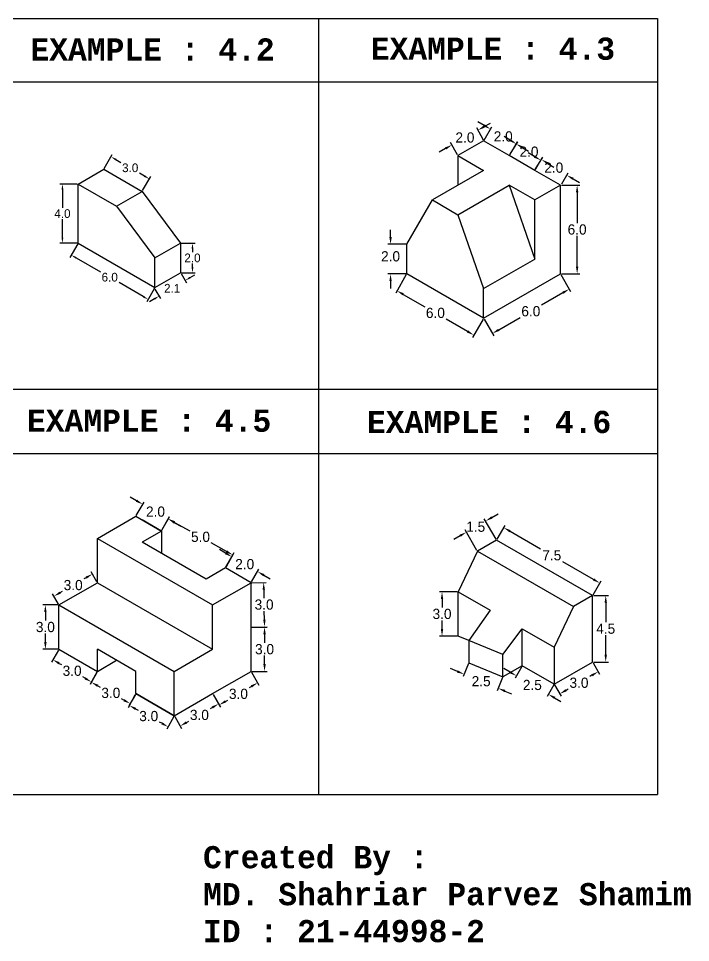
# Model space of a CAD drawing. Header units: inches. Extents: x 16 to 340, y -105 to 45.
# Drawn here: x 42.2 to 87.6, y -17.3 to 45.3 of the extents above; entities that cross this region are included whole.
import ezdxf

# ---------------------------------------------------------------- set-up
doc = ezdxf.new("R2010")
doc.units = ezdxf.units.IN
doc.header["$MEASUREMENT"] = 0
doc.layers.add('Layer1', color=2, linetype='Continuous')
doc.dimstyles.get("Standard").update_dxf_attribs({"dimtxt": 0.69, "dimasz": 0.49, "dimexe": 0.18, "dimexo": 0.0625, "dimgap": 0.09, "dimtad": 0, "dimtih": 1, "dimtoh": 1, "dimdec": 1, "dimzin": 0, "dimdsep": 46, "dimtxsty": 'Standard', "dimcen": 0.09, "dimclre": 7, "dimadec": 0, "dimazin": 0, "dimtfac": 1, "dimtdec": 1, "dimtofl": 0, "dimtmove": 0, "dimatfit": 3, "dimfxl": 1, "dimtolj": 1, "dimtzin": 0, "dimarcsym": 0})

# ---------------------------------------------------------------- blocks, each defined once
blk = doc.blocks.new('*D1')
at = {"layer": 'Defpoints', "color": 0}
for p in [(21.133, 31.094), (20.037, 29.094), (21.133, 29.094)]:
    blk.add_point(p, dxfattribs=at)
at = {"layer": 'Layer1', "color": 0, "lineweight": -2}
for p, q in [((20.037, 31.584), (20.037, 32.074)), ((20.037, 28.604), (20.037, 28.114))]:
    blk.add_line(p, q, dxfattribs=at)
at = {"layer": 'Layer1', "color": 7, "lineweight": -2}
for p, q in [((21.071, 31.094), (19.857, 31.094)), ((21.071, 29.094), (19.857, 29.094))]:
    blk.add_line(p, q, dxfattribs=at)
at = {"layer": 'Layer1', "color": 0}
for points in [[(19.956, 31.584), (20.119, 31.584), (20.037, 31.094)], [(19.956, 28.604), (20.119, 28.604), (20.037, 29.094)]]:
    blk.add_solid(points, dxfattribs=at)
at = {"layer": 'Layer1', "color": 0, "insert": (20.037, 30.277), "char_height": 0.69, "attachment_point": 5}
blk.add_mtext('\\A1;2.0', dxfattribs=at)
blk = doc.blocks.new('*D2')
at = {"layer": 'Defpoints', "color": 0}
for p in [(21.133, 29.094), (26.329, 26.094), (25.669, 24.951)]:
    blk.add_point(p, dxfattribs=at)
at = {"layer": 'Layer1', "color": 7, "lineweight": -2}
for p, q in [((21.102, 29.04), (20.383, 27.795)), ((26.298, 26.04), (25.579, 24.795))]:
    blk.add_line(p, q, dxfattribs=at)
at = {"layer": 'Layer1', "color": 0, "lineweight": -2}
for p, q in [((20.897, 27.706), (22.349, 26.868)), ((25.245, 25.196), (23.794, 26.034))]:
    blk.add_line(p, q, dxfattribs=at)
at = {"layer": 'Layer1', "color": 0}
for points in [[(20.938, 27.776), (20.857, 27.635), (20.473, 27.951)], [(25.286, 25.266), (25.204, 25.125), (25.669, 24.951)]]:
    blk.add_solid(points, dxfattribs=at)
at = {"layer": 'Layer1', "color": 0, "insert": (23.071, 26.451), "char_height": 0.69, "attachment_point": 5}
blk.add_mtext('\\A1;6.0', dxfattribs=at)
blk = doc.blocks.new('*D3')
at = {"layer": 'Defpoints', "color": 0}
for p in [(31.526, 29.094), (32.122, 28.062), (26.329, 26.094)]:
    blk.add_point(p, dxfattribs=at)
at = {"layer": 'Layer1', "color": 7, "lineweight": -2}
for p, q in [((31.557, 29.04), (32.212, 27.906)), ((26.361, 26.04), (27.016, 24.906))]:
    blk.add_line(p, q, dxfattribs=at)
at = {"layer": 'Layer1', "color": 0, "lineweight": -2}
for p, q in [((31.697, 27.817), (30.246, 26.979)), ((27.35, 25.307), (28.801, 26.144))]:
    blk.add_line(p, q, dxfattribs=at)
at = {"layer": 'Layer1', "color": 0}
for points in [[(31.657, 27.887), (31.738, 27.746), (32.122, 28.062)], [(27.309, 25.377), (27.391, 25.236), (26.926, 25.062)]]:
    blk.add_solid(points, dxfattribs=at)
at = {"layer": 'Layer1', "color": 0, "insert": (29.524, 26.562), "char_height": 0.69, "attachment_point": 5}
blk.add_mtext('\\A1;6.0', dxfattribs=at)
blk = doc.blocks.new('*D4')
at = {"layer": 'Defpoints', "color": 0}
for p in [(31.526, 35.094), (31.526, 29.094), (32.655, 29.094)]:
    blk.add_point(p, dxfattribs=at)
at = {"layer": 'Layer1', "color": 7, "lineweight": -2}
for p, q in [((31.588, 35.094), (32.835, 35.094)), ((31.588, 29.094), (32.835, 29.094))]:
    blk.add_line(p, q, dxfattribs=at)
at = {"layer": 'Layer1', "color": 0, "lineweight": -2}
for p, q in [((32.655, 34.604), (32.655, 32.529)), ((32.655, 29.584), (32.655, 31.659))]:
    blk.add_line(p, q, dxfattribs=at)
at = {"layer": 'Layer1', "color": 0}
for points in [[(32.573, 34.604), (32.737, 34.604), (32.655, 35.094)], [(32.573, 29.584), (32.737, 29.584), (32.655, 29.094)]]:
    blk.add_solid(points, dxfattribs=at)
at = {"layer": 'Layer1', "color": 0, "insert": (32.655, 32.094), "char_height": 0.69, "attachment_point": 5}
blk.add_mtext('\\A1;6.0', dxfattribs=at)
blk = doc.blocks.new('*D5')
at = {"layer": 'Defpoints', "color": 0}
for p in [(26.329, 38.094), (28.522, 37.892), (28.061, 37.094)]:
    blk.add_point(p, dxfattribs=at)
at = {"layer": 'Layer1', "color": 0, "lineweight": -2}
for p, q in [((26.366, 39.137), (25.941, 39.382)), ((28.946, 37.647), (29.371, 37.402))]:
    blk.add_line(p, q, dxfattribs=at)
at = {"layer": 'Layer1', "color": 7, "lineweight": -2}
for p, q in [((26.361, 38.148), (26.88, 39.048)), ((28.093, 37.148), (28.612, 38.048))]:
    blk.add_line(p, q, dxfattribs=at)
at = {"layer": 'Layer1', "color": 0}
for points in [[(26.407, 39.208), (26.325, 39.066), (26.79, 38.892)], [(28.987, 37.718), (28.906, 37.576), (28.522, 37.892)]]:
    blk.add_solid(points, dxfattribs=at)
at = {"layer": 'Layer1', "color": 0, "insert": (27.656, 38.392), "char_height": 0.69, "attachment_point": 5}
blk.add_mtext('\\A1;2.0', dxfattribs=at)
blk = doc.blocks.new('*D6')
at = {"layer": 'Defpoints', "color": 0}
for p in [(28.093, 37.148), (30.249, 36.83), (29.794, 36.094)]:
    blk.add_point(p, dxfattribs=at)
at = {"layer": 'Layer1', "color": 0, "lineweight": -2}
for p, q in [((28.132, 38.142), (27.715, 38.4)), ((30.666, 36.571), (31.082, 36.313))]:
    blk.add_line(p, q, dxfattribs=at)
at = {"layer": 'Layer1', "color": 7, "lineweight": -2}
for p, q in [((28.126, 37.202), (28.643, 38.037)), ((29.826, 36.147), (30.344, 36.983))]:
    blk.add_line(p, q, dxfattribs=at)
at = {"layer": 'Layer1', "color": 0}
for points in [[(28.175, 38.211), (28.089, 38.072), (28.548, 37.884)], [(30.709, 36.641), (30.623, 36.502), (30.249, 36.83)]]:
    blk.add_solid(points, dxfattribs=at)
at = {"layer": 'Layer1', "color": 0, "insert": (29.399, 37.357), "char_height": 0.69, "attachment_point": 5}
blk.add_mtext('\\A1;2.0', dxfattribs=at)
blk = doc.blocks.new('*D7')
at = {"layer": 'Defpoints', "color": 0}
for p in [(29.826, 36.147), (31.957, 35.769), (31.588, 35.13)]:
    blk.add_point(p, dxfattribs=at)
at = {"layer": 'Layer1', "color": 0, "lineweight": -2}
for p, q in [((29.771, 37.031), (29.347, 37.276)), ((32.381, 35.524), (32.806, 35.279))]:
    blk.add_line(p, q, dxfattribs=at)
at = {"layer": 'Layer1', "color": 7, "lineweight": -2}
for p, q in [((29.858, 36.202), (30.285, 36.942)), ((31.619, 35.184), (32.047, 35.925))]:
    blk.add_line(p, q, dxfattribs=at)
at = {"layer": 'Layer1', "color": 0}
for points in [[(29.812, 37.102), (29.73, 36.96), (30.195, 36.786)], [(32.422, 35.595), (32.34, 35.453), (31.957, 35.769)]]:
    blk.add_solid(points, dxfattribs=at)
at = {"layer": 'Layer1', "color": 0, "insert": (31.076, 36.278), "char_height": 0.69, "attachment_point": 5}
blk.add_mtext('\\A1;2.0', dxfattribs=at)
blk = doc.blocks.new('*D8')
at = {"layer": 'Defpoints', "color": 0}
for p in [(25.95, 38.818), (26.361, 38.094), (24.597, 37.094)]:
    blk.add_point(p, dxfattribs=at)
at = {"layer": 'Layer1', "color": 7, "lineweight": -2}
for p, q in [((26.33, 38.149), (25.861, 38.975)), ((24.567, 37.149), (24.098, 37.975))]:
    blk.add_line(p, q, dxfattribs=at)
at = {"layer": 'Layer1', "color": 0, "lineweight": -2}
for p, q in [((26.376, 39.06), (26.803, 39.302)), ((23.761, 37.576), (23.334, 37.335))]:
    blk.add_line(p, q, dxfattribs=at)
at = {"layer": 'Layer1', "color": 0}
for points in [[(26.336, 39.131), (26.417, 38.989), (25.95, 38.818)], [(23.72, 37.648), (23.801, 37.505), (24.187, 37.818)]]:
    blk.add_solid(points, dxfattribs=at)
at = {"layer": 'Layer1', "color": 0, "insert": (25.068, 38.318), "char_height": 0.69, "attachment_point": 5}
blk.add_mtext('\\A1;2.0', dxfattribs=at)
blk = doc.blocks.new('*D20')
at = {"layer": 'Defpoints', "color": 0}
for p in [(26.201, 16.804), (25.139, 12.804), (26.201, 12.804)]:
    blk.add_point(p, dxfattribs=at)
at = {"layer": 'Layer1', "color": 7, "lineweight": -2}
for p, q in [((26.139, 16.804), (24.959, 16.804)), ((26.139, 12.804), (24.959, 12.804))]:
    blk.add_line(p, q, dxfattribs=at)
at = {"layer": 'Layer1', "color": 0, "lineweight": -2}
for p, q in [((25.139, 16.424), (25.139, 15.189)), ((25.139, 13.184), (25.139, 14.419))]:
    blk.add_line(p, q, dxfattribs=at)
at = {"layer": 'Layer1', "color": 0}
for points in [[(25.075, 16.424), (25.202, 16.424), (25.139, 16.804)], [(25.075, 13.184), (25.202, 13.184), (25.139, 12.804)]]:
    blk.add_solid(points, dxfattribs=at)
at = {"layer": 'Layer1', "color": 0, "insert": (25.139, 14.804), "char_height": 0.59, "attachment_point": 5}
blk.add_mtext('\\A1;4.0', dxfattribs=at)
blk = doc.blocks.new('*D21')
at = {"layer": 'Defpoints', "color": 0}
for p in [(27.933, 17.804), (31.021, 17.152), (30.532, 16.304)]:
    blk.add_point(p, dxfattribs=at)
at = {"layer": 'Layer1', "color": 7, "lineweight": -2}
for p, q in [((27.965, 17.858), (28.513, 18.808)), ((30.563, 16.358), (31.111, 17.308))]:
    blk.add_line(p, q, dxfattribs=at)
at = {"layer": 'Layer1', "color": 0, "lineweight": -2}
for p, q in [((28.752, 18.462), (29.091, 18.266)), ((30.692, 17.342), (30.353, 17.538))]:
    blk.add_line(p, q, dxfattribs=at)
at = {"layer": 'Layer1', "color": 0}
for points in [[(28.784, 18.517), (28.72, 18.407), (28.423, 18.652)], [(30.724, 17.397), (30.66, 17.287), (31.021, 17.152)]]:
    blk.add_solid(points, dxfattribs=at)
at = {"layer": 'Layer1', "color": 0, "insert": (29.722, 17.902), "char_height": 0.59, "attachment_point": 5}
blk.add_mtext('\\A1;3.0', dxfattribs=at)
blk = doc.blocks.new('*D22')
at = {"layer": 'Defpoints', "color": 0}
for p in [(26.201, 12.804), (31.398, 9.804), (30.933, 8.999)]:
    blk.add_point(p, dxfattribs=at)
at = {"layer": 'Layer1', "color": 7, "lineweight": -2}
for p, q in [((26.17, 12.75), (25.647, 11.843)), ((31.366, 9.75), (30.843, 8.843))]:
    blk.add_line(p, q, dxfattribs=at)
at = {"layer": 'Layer1', "color": 0, "lineweight": -2}
for p, q in [((26.066, 11.809), (27.704, 10.863)), ((30.604, 9.189), (28.966, 10.135))]:
    blk.add_line(p, q, dxfattribs=at)
at = {"layer": 'Layer1', "color": 0}
for points in [[(26.097, 11.864), (26.034, 11.754), (25.737, 11.999)], [(30.635, 9.244), (30.572, 9.134), (30.933, 8.999)]]:
    blk.add_solid(points, dxfattribs=at)
at = {"layer": 'Layer1', "color": 0, "insert": (28.335, 10.499), "char_height": 0.59, "attachment_point": 5}
blk.add_mtext('\\A1;6.0', dxfattribs=at)
blk = doc.blocks.new('*D23')
at = {"layer": 'Defpoints', "color": 0}
for p in [(33.13, 10.804), (33.444, 10.279), (31.366, 9.75)]:
    blk.add_point(p, dxfattribs=at)
at = {"layer": 'Layer1', "color": 7, "lineweight": -2}
for p, q in [((33.162, 10.751), (33.536, 10.124)), ((31.398, 9.696), (31.773, 9.07))]:
    blk.add_line(p, q, dxfattribs=at)
at = {"layer": 'Layer1', "color": 0, "lineweight": -2}
for p, q in [((33.77, 10.474), (34.096, 10.669)), ((31.354, 9.03), (31.028, 8.835))]:
    blk.add_line(p, q, dxfattribs=at)
at = {"layer": 'Layer1', "color": 0}
for points in [[(33.737, 10.528), (33.802, 10.419), (33.444, 10.279)], [(31.322, 9.084), (31.387, 8.975), (31.68, 9.225)]]:
    blk.add_solid(points, dxfattribs=at)
at = {"layer": 'Layer1', "color": 0, "insert": (32.562, 9.752), "char_height": 0.59, "attachment_point": 5}
blk.add_mtext('\\A1;2.1', dxfattribs=at)
blk = doc.blocks.new('*D24')
at = {"layer": 'Defpoints', "color": 0}
for p in [(33.13, 12.804), (33.13, 10.804), (33.933, 10.804)]:
    blk.add_point(p, dxfattribs=at)
at = {"layer": 'Layer1', "color": 7, "lineweight": -2}
for p, q in [((33.192, 12.804), (34.113, 12.804)), ((33.192, 10.804), (34.113, 10.804))]:
    blk.add_line(p, q, dxfattribs=at)
at = {"layer": 'Layer1', "color": 0, "lineweight": -2}
for p, q in [((33.933, 12.424), (33.933, 12.189)), ((33.933, 11.184), (33.933, 11.419))]:
    blk.add_line(p, q, dxfattribs=at)
at = {"layer": 'Layer1', "color": 0}
for points in [[(33.87, 12.424), (33.996, 12.424), (33.933, 12.804)], [(33.87, 11.184), (33.996, 11.184), (33.933, 10.804)]]:
    blk.add_solid(points, dxfattribs=at)
at = {"layer": 'Layer1', "color": 0, "insert": (33.933, 11.804), "char_height": 0.59, "attachment_point": 5}
blk.add_mtext('\\A1;2.0', dxfattribs=at)
blk = doc.blocks.new('*D37')
at = {"layer": 'Defpoints', "color": 0}
for p in [(36.158, 16.353), (36.497, 15.766), (33.899, 14.266)]:
    blk.add_point(p, dxfattribs=at)
at = {"layer": 'Layer1', "color": 7, "lineweight": -2}
for p, q in [((36.466, 15.82), (36.068, 16.509)), ((33.868, 14.32), (33.47, 15.009))]:
    blk.add_line(p, q, dxfattribs=at)
at = {"layer": 'Layer1', "color": 0, "lineweight": -2}
for p, q in [((35.734, 16.108), (35.582, 16.02)), ((33.984, 15.098), (34.137, 15.186))]:
    blk.add_line(p, q, dxfattribs=at)
at = {"layer": 'Layer1', "color": 0}
for points in [[(35.693, 16.179), (35.775, 16.037), (36.158, 16.353)], [(33.944, 15.169), (34.025, 15.027), (33.56, 14.853)]]:
    blk.add_solid(points, dxfattribs=at)
at = {"layer": 'Layer1', "color": 0, "insert": (34.859, 15.603), "char_height": 0.69, "attachment_point": 5}
blk.add_mtext('\\A1;3.0', dxfattribs=at)
blk = doc.blocks.new('*D38')
at = {"layer": 'Defpoints', "color": 0}
for p in [(33.899, 14.266), (32.979, 11.266), (33.899, 11.266)]:
    blk.add_point(p, dxfattribs=at)
at = {"layer": 'Layer1', "color": 7, "lineweight": -2}
for p, q in [((33.837, 14.266), (32.799, 14.266)), ((33.837, 11.266), (32.799, 11.266))]:
    blk.add_line(p, q, dxfattribs=at)
at = {"layer": 'Layer1', "color": 0, "lineweight": -2}
for p, q in [((32.979, 13.776), (32.979, 13.201)), ((32.979, 11.756), (32.979, 12.331))]:
    blk.add_line(p, q, dxfattribs=at)
at = {"layer": 'Layer1', "color": 0}
for points in [[(32.897, 13.776), (33.061, 13.776), (32.979, 14.266)], [(32.897, 11.756), (33.061, 11.756), (32.979, 11.266)]]:
    blk.add_solid(points, dxfattribs=at)
at = {"layer": 'Layer1', "color": 0, "insert": (32.979, 12.766), "char_height": 0.69, "attachment_point": 5}
blk.add_mtext('\\A1;3.0', dxfattribs=at)
blk = doc.blocks.new('*D39')
at = {"layer": 'Defpoints', "color": 0}
for p in [(33.899, 11.266), (36.497, 9.766), (36.087, 9.055)]:
    blk.add_point(p, dxfattribs=at)
at = {"layer": 'Layer1', "color": 7, "lineweight": -2}
for p, q in [((33.868, 11.212), (33.399, 10.399)), ((36.466, 9.712), (35.997, 8.899))]:
    blk.add_line(p, q, dxfattribs=at)
at = {"layer": 'Layer1', "color": 0, "lineweight": -2}
for p, q in [((33.913, 10.31), (34.066, 10.222)), ((35.663, 9.3), (35.511, 9.388))]:
    blk.add_line(p, q, dxfattribs=at)
at = {"layer": 'Layer1', "color": 0}
for points in [[(33.954, 10.381), (33.873, 10.239), (33.489, 10.555)], [(35.704, 9.371), (35.622, 9.229), (36.087, 9.055)]]:
    blk.add_solid(points, dxfattribs=at)
at = {"layer": 'Layer1', "color": 0, "insert": (34.788, 9.805), "char_height": 0.69, "attachment_point": 5}
blk.add_mtext('\\A1;3.0', dxfattribs=at)
blk = doc.blocks.new('*D40')
at = {"layer": 'Defpoints', "color": 0}
for p in [(36.466, 9.712), (39.095, 8.266), (38.72, 7.583)]:
    blk.add_point(p, dxfattribs=at)
at = {"layer": 'Layer1', "color": 7, "lineweight": -2}
for p, q in [((36.436, 9.657), (36.004, 8.871)), ((39.065, 8.211), (38.633, 7.426))]:
    blk.add_line(p, q, dxfattribs=at)
at = {"layer": 'Layer1', "color": 0, "lineweight": -2}
for p, q in [((36.52, 8.793), (36.683, 8.704)), ((38.291, 7.819), (38.128, 7.909))]:
    blk.add_line(p, q, dxfattribs=at)
at = {"layer": 'Layer1', "color": 0}
for points in [[(36.56, 8.865), (36.481, 8.721), (36.091, 9.029)], [(38.33, 7.891), (38.251, 7.748), (38.72, 7.583)]]:
    blk.add_solid(points, dxfattribs=at)
at = {"layer": 'Layer1', "color": 0, "insert": (37.405, 8.306), "char_height": 0.69, "attachment_point": 5}
blk.add_mtext('\\A1;3.0', dxfattribs=at)
blk = doc.blocks.new('*D41')
at = {"layer": 'Defpoints', "color": 0}
for p in [(39.065, 8.211), (38.654, 7.462), (41.693, 6.766)]:
    blk.add_point(p, dxfattribs=at)
at = {"layer": 'Layer1', "color": 7, "lineweight": -2}
for p, q in [((39.035, 8.156), (38.567, 7.304)), ((41.663, 6.711), (41.195, 5.859))]:
    blk.add_line(p, q, dxfattribs=at)
at = {"layer": 'Layer1', "color": 0, "lineweight": -2}
for p, q in [((39.083, 7.226), (39.245, 7.137)), ((40.852, 6.253), (40.69, 6.342))]:
    blk.add_line(p, q, dxfattribs=at)
at = {"layer": 'Layer1', "color": 0}
for points in [[(39.122, 7.298), (39.044, 7.155), (38.654, 7.462)], [(40.892, 6.325), (40.813, 6.181), (41.282, 6.017)]]:
    blk.add_solid(points, dxfattribs=at)
at = {"layer": 'Layer1', "color": 0, "insert": (39.968, 6.74), "char_height": 0.69, "attachment_point": 5}
blk.add_mtext('\\A1;3.0', dxfattribs=at)
blk = doc.blocks.new('*D42')
at = {"layer": 'Defpoints', "color": 0}
for p in [(44.292, 8.266), (44.695, 7.567), (41.693, 6.766)]:
    blk.add_point(p, dxfattribs=at)
at = {"layer": 'Layer1', "color": 7, "lineweight": -2}
for p, q in [((44.323, 8.212), (44.785, 7.411)), ((41.725, 6.712), (42.187, 5.911))]:
    blk.add_line(p, q, dxfattribs=at)
at = {"layer": 'Layer1', "color": 0, "lineweight": -2}
for p, q in [((44.271, 7.322), (44.118, 7.234)), ((42.521, 6.312), (42.673, 6.4))]:
    blk.add_line(p, q, dxfattribs=at)
at = {"layer": 'Layer1', "color": 0}
for points in [[(44.23, 7.393), (44.311, 7.251), (44.695, 7.567)], [(42.48, 6.383), (42.562, 6.241), (42.097, 6.067)]]:
    blk.add_solid(points, dxfattribs=at)
at = {"layer": 'Layer1', "color": 0, "insert": (43.396, 6.817), "char_height": 0.69, "attachment_point": 5}
blk.add_mtext('\\A1;3.0', dxfattribs=at)
blk = doc.blocks.new('*D43')
at = {"layer": 'Defpoints', "color": 0}
for p in [(46.89, 9.766), (47.335, 8.994), (44.292, 8.266)]:
    blk.add_point(p, dxfattribs=at)
at = {"layer": 'Layer1', "color": 7, "lineweight": -2}
for p, q in [((46.921, 9.712), (47.425, 8.838)), ((44.323, 8.212), (44.827, 7.338))]:
    blk.add_line(p, q, dxfattribs=at)
at = {"layer": 'Layer1', "color": 0, "lineweight": -2}
for p, q in [((46.911, 8.749), (46.758, 8.661)), ((45.161, 7.739), (45.313, 7.827))]:
    blk.add_line(p, q, dxfattribs=at)
at = {"layer": 'Layer1', "color": 0}
for points in [[(46.87, 8.82), (46.951, 8.679), (47.335, 8.994)], [(45.12, 7.81), (45.202, 7.669), (44.737, 7.494)]]:
    blk.add_solid(points, dxfattribs=at)
at = {"layer": 'Layer1', "color": 0, "insert": (46.036, 8.244), "char_height": 0.69, "attachment_point": 5}
blk.add_mtext('\\A1;3.0', dxfattribs=at)
blk = doc.blocks.new('*D44')
at = {"layer": 'Defpoints', "color": 0}
for p in [(46.89, 12.766), (47.802, 12.766), (46.89, 9.766)]:
    blk.add_point(p, dxfattribs=at)
at = {"layer": 'Layer1', "color": 7, "lineweight": -2}
for p, q in [((46.952, 12.766), (47.982, 12.766)), ((46.952, 9.766), (47.982, 9.766))]:
    blk.add_line(p, q, dxfattribs=at)
at = {"layer": 'Layer1', "color": 0, "lineweight": -2}
for p, q in [((47.802, 12.276), (47.802, 11.701)), ((47.802, 10.256), (47.802, 10.831))]:
    blk.add_line(p, q, dxfattribs=at)
at = {"layer": 'Layer1', "color": 0}
for points in [[(47.721, 12.276), (47.884, 12.276), (47.802, 12.766)], [(47.721, 10.256), (47.884, 10.256), (47.802, 9.766)]]:
    blk.add_solid(points, dxfattribs=at)
at = {"layer": 'Layer1', "color": 0, "insert": (47.802, 11.266), "char_height": 0.69, "attachment_point": 5}
blk.add_mtext('\\A1;3.0', dxfattribs=at)
blk = doc.blocks.new('*D45')
at = {"layer": 'Defpoints', "color": 0}
for p in [(46.89, 15.766), (46.952, 12.766), (47.802, 12.783)]:
    blk.add_point(p, dxfattribs=at)
at = {"layer": 'Layer1', "color": 7, "lineweight": -2}
for p, q in [((46.952, 15.767), (47.92, 15.787)), ((47.015, 12.767), (47.982, 12.787))]:
    blk.add_line(p, q, dxfattribs=at)
at = {"layer": 'Layer1', "color": 0, "lineweight": -2}
for p, q in [((47.75, 15.294), (47.762, 14.718)), ((47.792, 13.273), (47.78, 13.848))]:
    blk.add_line(p, q, dxfattribs=at)
at = {"layer": 'Layer1', "color": 0}
for points in [[(47.831, 15.295), (47.668, 15.292), (47.74, 15.783)], [(47.874, 13.275), (47.71, 13.272), (47.802, 12.783)]]:
    blk.add_solid(points, dxfattribs=at)
at = {"layer": 'Layer1', "color": 0, "insert": (47.771, 14.283), "char_height": 0.69, "attachment_point": 5}
blk.add_mtext('\\A1;3.0', dxfattribs=at)
blk = doc.blocks.new('*D46')
at = {"layer": 'Defpoints', "color": 0}
for p in [(45.158, 16.766), (47.326, 16.521), (46.89, 15.766)]:
    blk.add_point(p, dxfattribs=at)
at = {"layer": 'Layer1', "color": 0, "lineweight": -2}
for p, q in [((45.17, 17.766), (44.745, 18.011)), ((47.75, 16.276), (48.175, 16.031))]:
    blk.add_line(p, q, dxfattribs=at)
at = {"layer": 'Layer1', "color": 7, "lineweight": -2}
for p, q in [((45.189, 16.82), (45.684, 17.677)), ((46.921, 15.82), (47.416, 16.677))]:
    blk.add_line(p, q, dxfattribs=at)
at = {"layer": 'Layer1', "color": 0}
for points in [[(45.21, 17.837), (45.129, 17.696), (45.594, 17.521)], [(47.791, 16.347), (47.709, 16.206), (47.326, 16.521)]]:
    blk.add_solid(points, dxfattribs=at)
at = {"layer": 'Layer1', "color": 0, "insert": (46.46, 17.021), "char_height": 0.69, "attachment_point": 5}
blk.add_mtext('\\A1;2.0', dxfattribs=at)
blk = doc.blocks.new('*D47')
at = {"layer": 'Defpoints', "color": 0}
for p in [(39.095, 20.266), (41.293, 20.073), (40.827, 19.266)]:
    blk.add_point(p, dxfattribs=at)
at = {"layer": 'Layer1', "color": 0, "lineweight": -2}
for p, q in [((39.137, 21.318), (38.713, 21.563)), ((41.718, 19.828), (42.142, 19.583))]:
    blk.add_line(p, q, dxfattribs=at)
at = {"layer": 'Layer1', "color": 7, "lineweight": -2}
for p, q in [((39.127, 20.32), (39.651, 21.228)), ((40.859, 19.32), (41.383, 20.228))]:
    blk.add_line(p, q, dxfattribs=at)
at = {"layer": 'Layer1', "color": 0}
for points in [[(39.178, 21.388), (39.096, 21.247), (39.561, 21.073)], [(41.758, 19.898), (41.677, 19.757), (41.293, 20.073)]]:
    blk.add_solid(points, dxfattribs=at)
at = {"layer": 'Layer1', "color": 0, "insert": (40.427, 20.573), "char_height": 0.69, "attachment_point": 5}
blk.add_mtext('\\A1;2.0', dxfattribs=at)
blk = doc.blocks.new('*D48')
at = {"layer": 'Defpoints', "color": 0}
for p in [(40.827, 19.266), (45.652, 17.645), (45.189, 16.82)]:
    blk.add_point(p, dxfattribs=at)
at = {"layer": 'Layer1', "color": 7, "lineweight": -2}
for p, q in [((40.858, 19.32), (41.378, 20.248)), ((45.219, 16.874), (45.74, 17.802))]:
    blk.add_line(p, q, dxfattribs=at)
at = {"layer": 'Layer1', "color": 0, "lineweight": -2}
for p, q in [((41.718, 19.851), (42.748, 19.273)), ((45.224, 17.885), (44.193, 18.463))]:
    blk.add_line(p, q, dxfattribs=at)
at = {"layer": 'Layer1', "color": 0}
for points in [[(41.758, 19.922), (41.678, 19.78), (41.29, 20.091)], [(45.264, 17.956), (45.184, 17.813), (45.652, 17.645)]]:
    blk.add_solid(points, dxfattribs=at)
at = {"layer": 'Layer1', "color": 0, "insert": (43.471, 18.868), "char_height": 0.69, "attachment_point": 5}
blk.add_mtext('\\A1;5.0', dxfattribs=at)
blk = doc.blocks.new('*D49')
at = {"layer": 'Defpoints', "color": 0}
for p in [(55.75, 18.223), (56.492, 16.938), (55.193, 16.188)]:
    blk.add_point(p, dxfattribs=at)
at = {"layer": 'Layer1', "color": 7, "lineweight": -2}
for p, q in [((56.461, 16.992), (55.66, 18.379)), ((55.162, 16.242), (54.361, 17.629))]:
    blk.add_line(p, q, dxfattribs=at)
at = {"layer": 'Layer1', "color": 0, "lineweight": -2}
for p, q in [((56.174, 18.468), (56.598, 18.713)), ((54.026, 17.228), (53.602, 16.983))]:
    blk.add_line(p, q, dxfattribs=at)
at = {"layer": 'Layer1', "color": 0}
for points in [[(56.133, 18.539), (56.215, 18.398), (55.75, 18.223)], [(53.986, 17.299), (54.067, 17.158), (54.451, 17.473)]]:
    blk.add_solid(points, dxfattribs=at)
at = {"layer": 'Layer1', "color": 0, "insert": (55.082, 17.838), "char_height": 0.69, "attachment_point": 5}
blk.add_mtext('\\A1;1.5', dxfattribs=at)
blk = doc.blocks.new('*D50')
at = {"layer": 'Defpoints', "color": 0}
for p in [(53.894, 13.438), (52.804, 10.438), (53.894, 10.438)]:
    blk.add_point(p, dxfattribs=at)
at = {"layer": 'Layer1', "color": 7, "lineweight": -2}
for p, q in [((53.831, 13.438), (52.624, 13.438)), ((53.831, 10.438), (52.624, 10.438))]:
    blk.add_line(p, q, dxfattribs=at)
at = {"layer": 'Layer1', "color": 0, "lineweight": -2}
for p, q in [((52.804, 12.948), (52.804, 12.373)), ((52.804, 10.928), (52.804, 11.503))]:
    blk.add_line(p, q, dxfattribs=at)
at = {"layer": 'Layer1', "color": 0}
for points in [[(52.723, 12.948), (52.886, 12.948), (52.804, 13.438)], [(52.723, 10.928), (52.886, 10.928), (52.804, 10.438)]]:
    blk.add_solid(points, dxfattribs=at)
at = {"layer": 'Layer1', "color": 0, "insert": (52.804, 11.938), "char_height": 0.69, "attachment_point": 5}
blk.add_mtext('\\A1;3.0', dxfattribs=at)
blk = doc.blocks.new('*D51')
at = {"layer": 'Defpoints', "color": 0}
for p in [(54.614, 8.641), (56.925, 7.688), (56.604, 6.91)]:
    blk.add_point(p, dxfattribs=at)
at = {"layer": 'Layer1', "color": 0, "lineweight": -2}
for p, q in [((53.84, 8.05), (53.387, 8.237)), ((57.057, 6.723), (57.51, 6.536))]:
    blk.add_line(p, q, dxfattribs=at)
at = {"layer": 'Layer1', "color": 7, "lineweight": -2}
for p, q in [((54.59, 8.583), (54.224, 7.697)), ((56.901, 7.63), (56.536, 6.743))]:
    blk.add_line(p, q, dxfattribs=at)
at = {"layer": 'Layer1', "color": 0}
for points in [[(53.871, 8.125), (53.809, 7.974), (54.293, 7.863)], [(57.088, 6.799), (57.026, 6.648), (56.604, 6.91)]]:
    blk.add_solid(points, dxfattribs=at)
at = {"layer": 'Layer1', "color": 0, "insert": (55.449, 7.386), "char_height": 0.69, "attachment_point": 5}
blk.add_mtext('\\A1;2.5', dxfattribs=at)
blk = doc.blocks.new('*D52')
at = {"layer": 'Defpoints', "color": 0}
for p in [(58.224, 8.438), (60.389, 7.188), (59.995, 6.505)]:
    blk.add_point(p, dxfattribs=at)
at = {"layer": 'Layer1', "color": 0, "lineweight": -2}
for p, q in [((57.405, 8), (56.981, 8.245)), ((60.419, 6.26), (60.843, 6.015))]:
    blk.add_line(p, q, dxfattribs=at)
at = {"layer": 'Layer1', "color": 7, "lineweight": -2}
for p, q in [((58.193, 8.384), (57.74, 7.599)), ((60.358, 7.134), (59.905, 6.349))]:
    blk.add_line(p, q, dxfattribs=at)
at = {"layer": 'Layer1', "color": 0}
for points in [[(57.446, 8.07), (57.364, 7.929), (57.83, 7.755)], [(60.46, 6.33), (60.378, 6.189), (59.995, 6.505)]]:
    blk.add_solid(points, dxfattribs=at)
at = {"layer": 'Layer1', "color": 0, "insert": (58.912, 7.13), "char_height": 0.69, "attachment_point": 5}
blk.add_mtext('\\A1;2.5', dxfattribs=at)
blk = doc.blocks.new('*D53')
at = {"layer": 'Defpoints', "color": 0}
for p in [(62.987, 8.688), (63.366, 8.031), (60.389, 7.188)]:
    blk.add_point(p, dxfattribs=at)
at = {"layer": 'Layer1', "color": 7, "lineweight": -2}
for p, q in [((63.018, 8.634), (63.456, 7.875)), ((60.42, 7.134), (60.858, 6.375))]:
    blk.add_line(p, q, dxfattribs=at)
at = {"layer": 'Layer1', "color": 0, "lineweight": -2}
for p, q in [((62.942, 7.786), (62.79, 7.698)), ((61.192, 6.776), (61.345, 6.864))]:
    blk.add_line(p, q, dxfattribs=at)
at = {"layer": 'Layer1', "color": 0}
for points in [[(62.901, 7.857), (62.983, 7.716), (63.366, 8.031)], [(61.152, 6.847), (61.233, 6.706), (60.768, 6.531)]]:
    blk.add_solid(points, dxfattribs=at)
at = {"layer": 'Layer1', "color": 0, "insert": (62.067, 7.281), "char_height": 0.69, "attachment_point": 5}
blk.add_mtext('\\A1;3.0', dxfattribs=at)
blk = doc.blocks.new('*D54')
at = {"layer": 'Defpoints', "color": 0}
for p in [(62.987, 13.188), (62.987, 8.688), (63.875, 8.688)]:
    blk.add_point(p, dxfattribs=at)
at = {"layer": 'Layer1', "color": 7, "lineweight": -2}
for p, q in [((63.05, 13.188), (64.055, 13.188)), ((63.05, 8.688), (64.055, 8.688))]:
    blk.add_line(p, q, dxfattribs=at)
at = {"layer": 'Layer1', "color": 0, "lineweight": -2}
for p, q in [((63.875, 12.698), (63.875, 11.373)), ((63.875, 9.178), (63.875, 10.503))]:
    blk.add_line(p, q, dxfattribs=at)
at = {"layer": 'Layer1', "color": 0}
for points in [[(63.793, 12.698), (63.957, 12.698), (63.875, 13.188)], [(63.793, 9.178), (63.957, 9.178), (63.875, 8.688)]]:
    blk.add_solid(points, dxfattribs=at)
at = {"layer": 'Layer1', "color": 0, "insert": (63.875, 10.938), "char_height": 0.69, "attachment_point": 5}
blk.add_mtext('\\A1;4.5', dxfattribs=at)
blk = doc.blocks.new('*D55')
at = {"layer": 'Defpoints', "color": 0}
for p in [(56.978, 17.78), (56.492, 16.938), (62.987, 13.188)]:
    blk.add_point(p, dxfattribs=at)
at = {"layer": 'Layer1', "color": 7, "lineweight": -2}
for p, q in [((56.523, 16.992), (57.068, 17.935)), ((63.018, 13.242), (63.563, 14.185))]:
    blk.add_line(p, q, dxfattribs=at)
at = {"layer": 'Layer1', "color": 0, "lineweight": -2}
for p, q in [((57.402, 17.535), (59.472, 16.34)), ((63.049, 14.275), (60.979, 15.47))]:
    blk.add_line(p, q, dxfattribs=at)
at = {"layer": 'Layer1', "color": 0}
for points in [[(57.443, 17.605), (57.362, 17.464), (56.978, 17.78)], [(63.09, 14.345), (63.008, 14.204), (63.473, 14.03)]]:
    blk.add_solid(points, dxfattribs=at)
at = {"layer": 'Layer1', "color": 0, "insert": (60.226, 15.905), "char_height": 0.69, "attachment_point": 5}
blk.add_mtext('\\A1;7.5', dxfattribs=at)
blk = doc.blocks.new('4.3')
at = {"layer": 'Layer1'}
for p, q in [((26.329, 38.094), (24.597, 37.094)), ((28.061, 37.094), (26.329, 38.094)), ((24.597, 37.094), (26.329, 36.094)), ((24.597, 37.094), (24.597, 35.094)), ((29.794, 36.094), (28.061, 37.094)), ((26.329, 36.094), (22.865, 34.094)), ((31.526, 35.094), (29.794, 36.094)), ((24.597, 33.094), (28.061, 35.094)), ((29.794, 34.094), (28.061, 35.094)), ((28.061, 35.094), (29.794, 30.094)), ((31.526, 35.094), (29.794, 34.094)), ((31.526, 29.094), (31.526, 35.094)), ((21.133, 31.094), (22.865, 34.094)), ((22.865, 34.094), (24.597, 33.094)), ((29.794, 30.094), (29.794, 34.094)), ((24.597, 33.094), (26.329, 28.094)), ((21.133, 29.094), (21.133, 31.094)), ((26.329, 28.094), (29.794, 30.094)), ((26.329, 26.094), (21.133, 29.094)), ((26.329, 26.094), (31.526, 29.094)), ((26.329, 26.094), (31.526, 29.094)), ((26.329, 26.094), (31.526, 29.094)), ((26.329, 26.094), (26.329, 28.094))]:
    blk.add_line(p, q, dxfattribs=at)
for p1, p2, distance, picture, middle in [((24.597, 37.094), (26.361, 38.094), 0.832, '*D8', (25.068, 38.318)), ((26.329, 38.094), (28.061, 37.094), 0.921, '*D5', (27.656, 38.392)), ((28.093, 37.148), (29.794, 36.094), 0.865, '*D6', (29.399, 37.357)), ((29.826, 36.147), (31.588, 35.13), 0.738, '*D7', (31.076, 36.278)), ((31.526, 35.094), (31.526, 29.094), 1.129, '*D4', (32.655, 32.094)), ((21.133, 29.094), (26.329, 26.094), -1.321, '*D2', (23.071, 26.451)), ((26.329, 26.094), (31.526, 29.094), -1.192, '*D3', (29.524, 26.562))]:
    dim = blk.add_aligned_dim(p1=p1, p2=p2, distance=distance, dimstyle='Standard', dxfattribs=at)
    dim.commit()
    dim.dimension.update_dxf_attribs({"geometry": picture, "text_midpoint": middle})
dim = blk.add_linear_dim(base=(20.037, 29.094), p1=(21.133, 31.094), p2=(21.133, 29.094), angle=270, dimstyle='Standard', dxfattribs=at)
dim.commit()
dim.dimension.update_dxf_attribs({"geometry": '*D1', "text_midpoint": (20.037, 30.277), "dimtype": 129})
blk = doc.blocks.new('2')
at = {"layer": 'Layer1'}
for p, q in [((26.201, 16.804), (27.933, 17.804)), ((27.933, 17.804), (30.532, 16.304)), ((26.201, 12.804), (26.201, 16.804)), ((26.201, 16.804), (28.8, 15.304)), ((28.8, 15.304), (30.532, 16.304)), ((30.532, 16.304), (33.13, 12.804)), ((28.8, 15.304), (31.398, 11.804)), ((26.201, 12.804), (31.398, 9.804)), ((31.398, 11.804), (33.13, 12.804)), ((33.13, 12.804), (33.13, 10.804)), ((31.398, 9.804), (31.398, 11.804)), ((31.398, 9.804), (33.13, 10.804))]:
    blk.add_line(p, q, dxfattribs=at)
for p1, p2, distance, picture, middle in [((27.933, 17.804), (30.532, 16.304), 0.979, '*D21', (29.722, 17.902)), ((26.201, 16.804), (26.201, 12.804), -1.063, '*D20', (25.139, 14.804)), ((26.201, 12.804), (31.398, 9.804), -0.929, '*D22', (28.335, 10.499)), ((33.13, 12.804), (33.13, 10.804), 0.803, '*D24', (33.933, 11.804)), ((31.366, 9.75), (33.13, 10.804), -0.612, '*D23', (32.562, 9.752))]:
    dim = blk.add_aligned_dim(p1=p1, p2=p2, distance=distance, dimstyle='Standard', dxfattribs=at)
    dim.commit()
    dim.dimension.update_dxf_attribs({"geometry": picture, "text_midpoint": middle})
blk = doc.blocks.new('4.55')
at = {"layer": 'Layer1'}
for p, q in [((36.497, 18.766), (39.095, 20.266)), ((39.095, 20.266), (40.827, 19.266)), ((40.827, 19.266), (39.528, 20.016)), ((36.497, 15.766), (36.497, 18.766)), ((36.497, 18.766), (44.292, 14.266)), ((40.827, 19.266), (39.528, 18.516)), ((40.827, 19.266), (39.528, 18.516)), ((40.827, 19.266), (40.827, 17.766)), ((43.859, 16.016), (39.528, 18.516)), ((45.158, 16.766), (43.859, 16.016)), ((46.89, 15.766), (45.158, 16.766)), ((33.899, 14.266), (36.497, 15.766)), ((36.497, 15.766), (44.292, 11.266)), ((44.292, 14.266), (46.89, 15.766)), ((46.89, 12.766), (46.89, 15.766)), ((33.899, 11.266), (33.899, 14.266)), ((33.899, 14.266), (41.693, 9.766)), ((44.292, 11.266), (44.292, 14.266)), ((46.89, 9.766), (46.89, 12.766)), ((33.899, 11.266), (36.497, 9.766)), ((36.497, 9.766), (36.497, 11.266)), ((39.095, 9.766), (36.497, 11.266)), ((41.693, 9.766), (44.292, 11.266)), ((36.497, 9.766), (37.796, 10.516)), ((39.095, 8.266), (39.095, 9.766)), ((41.693, 6.766), (41.693, 9.766)), ((44.292, 8.266), (46.89, 9.766)), ((39.095, 8.266), (41.693, 6.766)), ((41.693, 6.766), (39.095, 8.266)), ((41.693, 6.766), (44.292, 8.266))]:
    blk.add_line(p, q, dxfattribs=at)
for p1, p2, distance, picture, middle in [((39.095, 20.266), (40.827, 19.266), 0.932, '*D47', (40.427, 20.573)), ((40.827, 19.266), (45.189, 16.82), 0.946, '*D48', (43.471, 18.868)), ((45.158, 16.766), (46.89, 15.766), 0.873, '*D46', (46.46, 17.021)), ((33.899, 14.266), (36.497, 15.766), 0.678, '*D37', (34.859, 15.603)), ((46.89, 15.766), (46.952, 12.766), 0.85, '*D45', (47.771, 14.283)), ((33.899, 14.266), (33.899, 11.266), -0.92, '*D38', (32.979, 12.766)), ((46.89, 9.766), (46.89, 12.766), -0.913, '*D44', (47.802, 11.266)), ((33.899, 11.266), (36.497, 9.766), -0.821, '*D39', (34.788, 9.805)), ((36.466, 9.712), (39.095, 8.266), -0.779, '*D40', (37.405, 8.306)), ((44.292, 8.266), (46.89, 9.766), -0.891, '*D43', (46.036, 8.244)), ((41.693, 6.766), (39.065, 8.211), 0.855, '*D41', (39.968, 6.74)), ((41.693, 6.766), (44.292, 8.266), -0.807, '*D42', (43.396, 6.817))]:
    dim = blk.add_aligned_dim(p1=p1, p2=p2, distance=distance, dimstyle='Standard', dxfattribs=at)
    dim.commit()
    dim.dimension.update_dxf_attribs({"geometry": picture, "text_midpoint": middle})
blk = doc.blocks.new('6.6')
at = {"layer": 'Layer1'}
for p, q in [((56.492, 16.938), (55.193, 16.188)), ((62.987, 13.188), (56.492, 16.938)), ((55.193, 16.188), (53.894, 13.438)), ((55.193, 16.188), (61.688, 12.438)), ((53.894, 10.438), (53.894, 13.438)), ((53.894, 13.438), (56.059, 12.188)), ((62.987, 13.188), (61.688, 12.438)), ((62.987, 8.688), (62.987, 13.188)), ((56.059, 12.188), (54.614, 10.141)), ((61.688, 12.438), (60.389, 9.688)), ((56.925, 9.188), (58.224, 10.938)), ((58.224, 10.938), (60.389, 9.688)), ((58.224, 8.438), (58.224, 10.938)), ((54.614, 10.141), (53.894, 10.438)), ((56.925, 9.188), (54.614, 10.141)), ((54.614, 10.141), (54.614, 8.641)), ((60.389, 9.688), (60.389, 7.188)), ((56.925, 7.688), (56.925, 9.188)), ((54.614, 8.641), (56.925, 7.688)), ((58.224, 8.438), (56.925, 7.688)), ((60.389, 7.188), (58.224, 8.438)), ((60.389, 7.188), (62.987, 8.688))]:
    blk.add_line(p, q, dxfattribs=at)
dim = blk.add_linear_dim(base=(55.75, 18.223), p1=(55.193, 16.188), p2=(56.492, 16.938), angle=30, dimstyle='Standard', dxfattribs=at)
dim.commit()
dim.dimension.update_dxf_attribs({"geometry": '*D49', "text_midpoint": (55.082, 17.838), "dimtype": 129})
for p1, p2, distance, picture, middle in [((62.987, 13.188), (56.492, 16.938), -0.972, '*D55', (60.226, 15.905)), ((53.894, 13.438), (53.894, 10.438), -1.09, '*D50', (52.804, 11.938)), ((62.987, 13.188), (62.987, 8.688), 0.888, '*D54', (63.875, 10.938)), ((54.614, 8.641), (56.925, 7.688), -0.841, '*D51', (55.449, 7.386)), ((58.224, 8.438), (60.389, 7.188), -0.789, '*D52', (58.912, 7.13)), ((60.389, 7.188), (62.987, 8.688), -0.758, '*D53', (62.067, 7.281))]:
    dim = blk.add_aligned_dim(p1=p1, p2=p2, distance=distance, dimstyle='Standard', dxfattribs=at)
    dim.commit()
    dim.dimension.update_dxf_attribs({"geometry": picture, "text_midpoint": middle})

msp = doc.modelspace()

# ---------------------------------------------------------------- linework, layer by layer
at = {"layer": 'Layer1'}
for p, q in [((16.213, 45.275), (85.404, 45.275)), ((62.463, 45.275), (62.463, -7.245)), ((85.404, 45.275), (85.404, -7.245)), ((16.213, 40.977), (85.404, 40.977)), ((16.213, 20.196), (85.404, 20.196)), ((16.213, 15.84), (85.404, 15.84)), ((16.213, -7.245), (85.404, -7.245))]:
    msp.add_line(p, q, dxfattribs=at)

# ---------------------------------------------------------------- block references
for name, p in [('4.3', (47.309, -1.1)), ('2', (20.016, 17.267)), ('4.55', (11.022, -8.671)), ('6.6', (18.024, -6.957))]:
    msp.add_blockref(name, p, dxfattribs=at)

# ---------------------------------------------------------------- texts
at = {"layer": 'Layer1', "char_height": 1.5, "attachment_point": 1}
for s, insert, width in [('{\\fConsolas|b1|i0|c0|p49;\\C7;EXAMPLE : 4.2}', (42.991, 43.929), 17.57011), ('{\\fConsolas|b1|i0|c0|p49;\\C7;EXAMPLE : 4.3}', (66.008, 43.983), 17.57011), ('{\\fConsolas|b1|i0|c0|p49;\\C7;EXAMPLE : 4.5}', (42.755, 18.808), 17.57011), ('{\\fConsolas|b1|i0|c0|p49;\\C7;EXAMPLE : 4.6}', (65.751, 18.724), 17.57011), ('{\\fConsolas|b1|i0|c0|p49;\\C7;Created By :^JMD. Shahriar Parvez Shamim\\PID : 21-44998-2}', (54.666, -10.727), 37.38463)]:
    msp.add_mtext(s, dxfattribs=dict(at, insert=insert, width=width))

doc.saveas('drawing.dxf')
